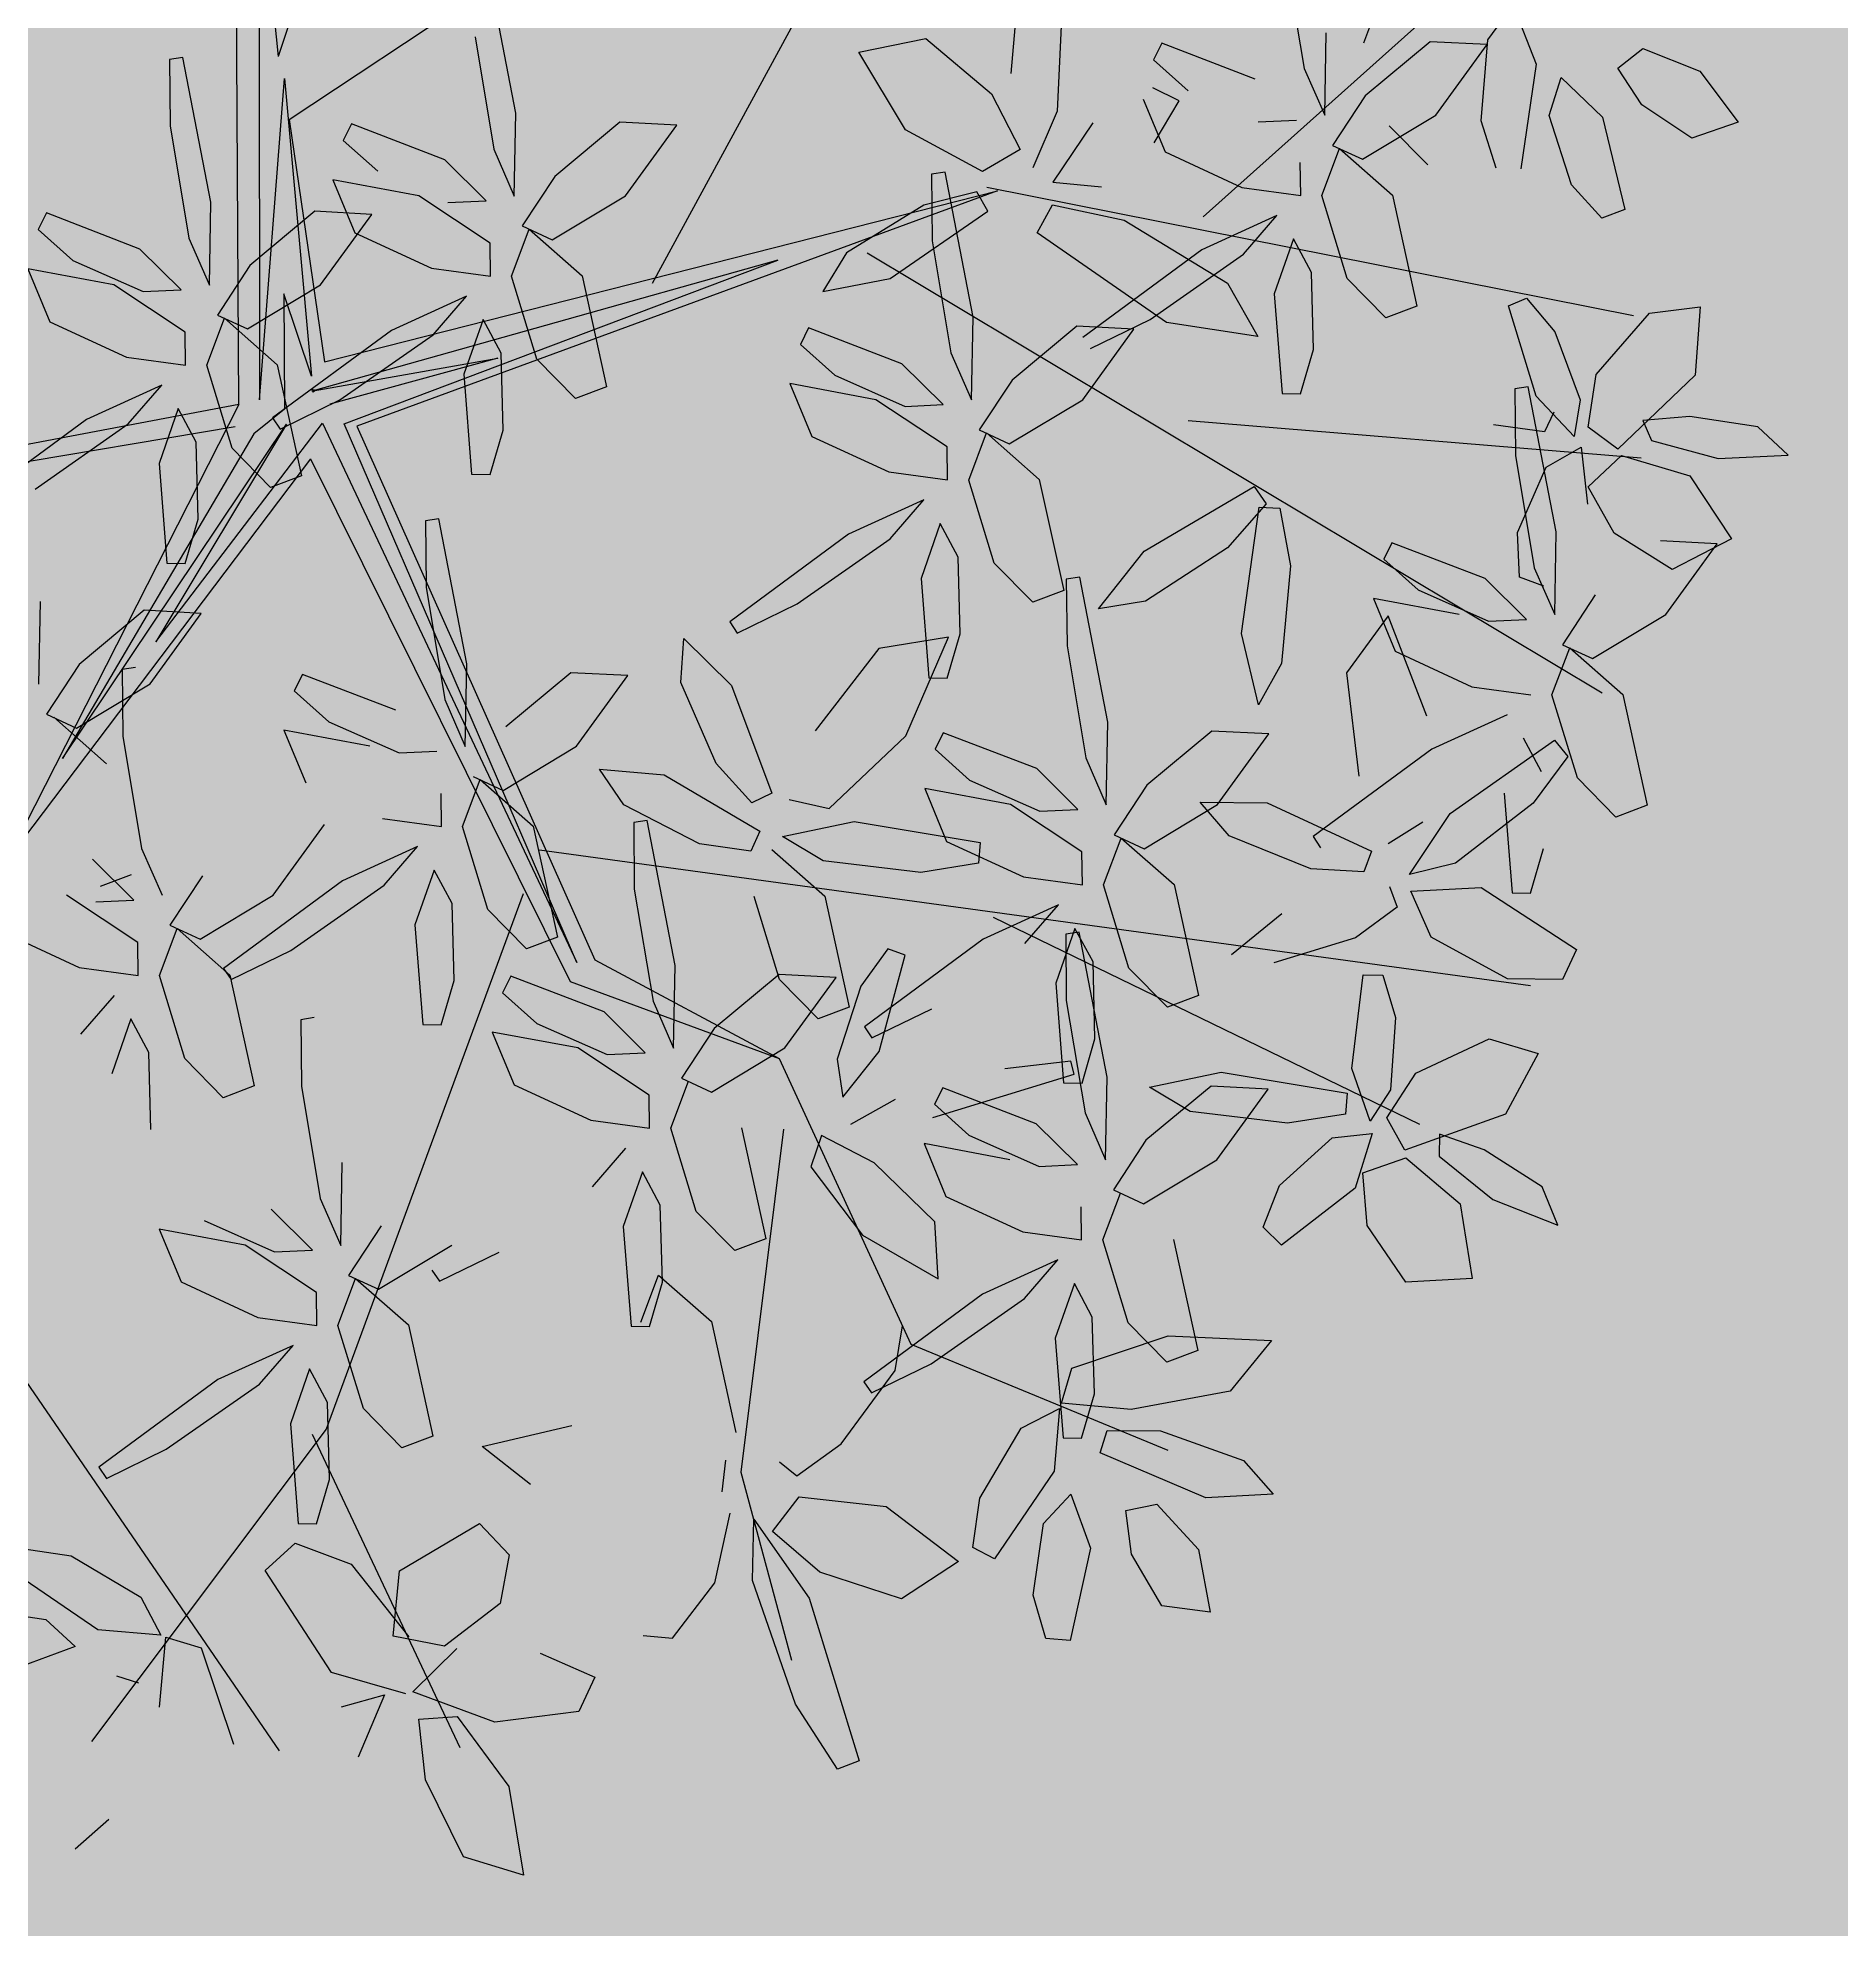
# Model space of a CAD drawing. Header units: metres. Extents: x -466 to 1322, y -1072 to 50.
# Drawn here: x 51.877 to 52.904, y -174.05 to -172.973 of the extents above; entities that cross this region are included whole.
import ezdxf

# ---------------------------------------------------------------- set-up
doc = ezdxf.new("R2010")
doc.units = ezdxf.units.M
doc.layers.add('-Arbol', color=64, linetype='Continuous', lineweight=9)
doc.layers.add('Hatch Exterior', color=7, linetype='Continuous', lineweight=0, true_color=0xa99b89)
doc.styles.get("Standard").update_dxf_attribs({"font": 'arial.ttf'})

# ---------------------------------------------------------------- blocks, each defined once
blk = doc.blocks.new('Planta(planta)002')
at = {"color": 62}
for p, q in [((0.1782, 0.8387), (0.1608, 0.8226)), ((0.1774, 0.7988), (0.1782, 0.8387)), ((0.1608, 0.8226), (0.1525, 0.7843)), ((-0.0641, 0.8036), (-0.0517, 0.7893)), ((0.1647, 0.7615), (0.1774, 0.7988)), ((0.1862, 0.7821), (0.2237, 0.8033)), ((0.2237, 0.8033), (0.2388, 0.7685)), ((-0.0517, 0.7893), (-0.0651, 0.7609)), ((0.0126, 0.7311), (0.0271, 0.7943)), ((0.0271, 0.7943), (0.0459, 0.7928)), ((0.0459, 0.7928), (0.0563, 0.7632)), ((0.0903, 0.7942), (0.1292, 0.7888)), ((0.0921, 0.7652), (0.0903, 0.7942)), ((0.1292, 0.7888), (0.1682, 0.742)), ((0.1525, 0.7843), (0.153, 0.7573)), ((0.1722, 0.7439), (0.1862, 0.7821)), ((0.125, 0.7326), (0.0921, 0.7652)), ((0.2388, 0.7685), (0.216, 0.7367)), ((0.0058, 0.7586), (-0.0205, 0.7568)), ((0.0093, 0.7487), (0.0058, 0.7586)), ((0.0563, 0.7632), (0.0491, 0.7141)), ((0.153, 0.7573), (0.1647, 0.7615)), ((-0.0747, 0.7516), (-0.0427, 0.7422)), ((-0.0425, 0.7248), (0.0093, 0.7487)), ((0.1888, 0.7239), (0.1722, 0.7439)), ((-0.0209, 0.6998), (-0.0807, 0.7413)), ((-0.0427, 0.7422), (0.0047, 0.7125)), ((0.1682, 0.742), (0.1546, 0.726)), ((0.216, 0.7367), (0.1888, 0.7239)), ((0.3663, 0.7168), (0.3784, 0.7393)), ((0.3784, 0.7393), (0.3936, 0.704)), ((0.0285, 0.6942), (0.0126, 0.7311)), ((0.0991, 0.7107), (0.1388, 0.7224)), ((0.1546, 0.726), (0.125, 0.7326)), ((0.1388, 0.7224), (0.1595, 0.7177)), ((0.1658, 0.7212), (0.1984, 0.7228)), ((0.1984, 0.7228), (0.2435, 0.6947)), ((0.4228, 0.7102), (0.454, 0.7288)), ((0.454, 0.7288), (0.4603, 0.7017)), ((0.0047, 0.7125), (0.0198, 0.69)), ((0.0491, 0.7141), (0.0285, 0.6942)), ((0.1595, 0.7177), (0.1351, 0.6974)), ((0.176, 0.7006), (0.1658, 0.7212)), ((0.3667, 0.6665), (0.3663, 0.7168)), ((-0.085, 0.7108), (-0.0518, 0.6773)), ((0.0789, 0.6957), (0.0991, 0.7107)), ((0.1492, 0.6998), (0.1607, 0.703)), ((0.1607, 0.703), (0.177, 0.6738)), ((0.212, 0.6818), (0.176, 0.7006)), ((0.2965, 0.7081), (0.3318, 0.696)), ((0.3143, 0.6519), (0.2965, 0.7081)), ((0.3936, 0.704), (0.3904, 0.6385)), ((0.4067, 0.679), (0.4228, 0.7102)), ((0.4603, 0.7017), (0.4385, 0.6752)), ((0.0198, 0.69), (-0.0209, 0.6998)), ((0.0302, 0.6818), (0.0398, 0.6899)), ((0.0398, 0.6899), (0.0644, 0.6736)), ((0.0826, 0.6851), (0.0789, 0.6957)), ((0.1351, 0.6974), (0.0826, 0.6851)), ((0.1628, 0.6283), (0.1492, 0.6998)), ((0.2435, 0.6947), (0.2375, 0.6813)), ((0.3318, 0.696), (0.3611, 0.6466)), ((0.0074, 0.6725), (-0.0111, 0.6868)), ((0.2375, 0.6813), (0.212, 0.6818)), ((0.4162, 0.6637), (0.4067, 0.679)), ((-0.0518, 0.6773), (0.0185, 0.631)), ((0.0644, 0.6736), (0.0939, 0.6349)), ((0.177, 0.6738), (0.19, 0.6194)), ((0.2618, 0.6357), (0.3164, 0.6706)), ((0.3164, 0.6706), (0.3288, 0.6563)), ((0.4385, 0.6752), (0.4162, 0.6637)), ((0.0094, 0.5998), (0.0148, 0.6651)), ((0.0148, 0.6651), (0.0274, 0.6652)), ((0.0274, 0.6652), (0.0362, 0.6362)), ((0.3772, 0.6378), (0.3667, 0.6665)), ((0.4433, 0.6522), (0.4969, 0.6595)), ((0.4969, 0.6595), (0.5006, 0.646)), ((0.1626, 0.6567), (0.1722, 0.6256)), ((0.2105, 0.6431), (0.1626, 0.6567)), ((0.3288, 0.6563), (0.3154, 0.6279)), ((0.4184, 0.6309), (0.4433, 0.6522)), ((-0.0758, 0.6166), (-0.0228, 0.6435)), ((0.0185, 0.631), (0.0231, 0.6372)), ((0.0362, 0.6362), (0.0347, 0.5859)), ((0.3904, 0.6385), (0.3772, 0.6378)), ((0.5006, 0.646), (0.4799, 0.6307)), ((0.0978, 0.6106), (0.0658, 0.6294)), ((0.185, 0.5928), (0.1628, 0.6283)), ((0.1722, 0.6256), (0.214, 0.6014)), ((0.19, 0.6194), (0.185, 0.5928)), ((0.0224, 0.5638), (0.0094, 0.5998)), ((0.0715, 0.566), (0.1262, 0.6009)), ((0.1262, 0.6009), (0.1385, 0.5867)), ((-0.0277, 0.587), (-0.018, 0.5559)), ((0.0202, 0.5735), (-0.0277, 0.587)), ((0.0347, 0.5859), (0.0224, 0.5638)), ((0.1385, 0.5867), (0.1252, 0.5583)), ((0.2325, 0.5836), (0.1879, 0.5681)), ((0.2114, 0.5634), (0.2325, 0.5836)), ((-0.0413, 0.5757), (-0.0762, 0.5526)), ((-0.068, 0.58), (-0.0413, 0.5757)), ((0.0583, 0.5429), (0.0202, 0.5735)), ((0.0571, 0.5285), (0.0715, 0.566)), ((0.1879, 0.5681), (0.1158, 0.5245)), ((0.155, 0.5312), (0.2114, 0.5634)), ((-0.018, 0.5559), (0.0238, 0.5318)), ((0.1252, 0.5583), (0.0857, 0.5283)), ((0.1698, 0.5541), (0.129, 0.5379)), ((0.1961, 0.5559), (0.1698, 0.5541)), ((0.1929, 0.5499), (0.1865, 0.5456)), ((0.1996, 0.546), (0.1961, 0.5559)), ((0.0568, 0.5241), (0.0583, 0.5429)), ((0.1477, 0.5222), (0.1996, 0.546)), ((0.1865, 0.5456), (0.2037, 0.5117)), ((0.2269, 0.5393), (0.226, 0.4822)), ((0.0238, 0.5318), (0.0568, 0.5241)), ((0.0857, 0.5283), (0.0571, 0.5285)), ((0.129, 0.5379), (0.1146, 0.5216)), ((0.1195, 0.5178), (0.155, 0.5312)), ((0.1146, 0.5216), (0.1477, 0.5222)), ((0.1158, 0.5245), (0.1195, 0.5178)), ((0.0422, 0.514), (-0.0023, 0.4985)), ((0.0211, 0.4937), (0.0422, 0.514)), ((0.0722, 0.5102), (0.061, 0.4627)), ((0.0899, 0.517), (0.0722, 0.5102)), ((0.0971, 0.4838), (0.0899, 0.517)), ((0.1052, 0.5082), (0.1384, 0.4746)), ((0.1326, 0.4978), (0.1052, 0.5082)), ((-0.0023, 0.4985), (-0.0744, 0.4549)), ((0.0504, 0.4998), (0.0366, 0.4696)), ((0.0588, 0.4797), (0.0504, 0.4998)), ((-0.0352, 0.4616), (0.0211, 0.4937)), ((0.056, 0.436), (0.0588, 0.4797)), ((0.0933, 0.4357), (0.0971, 0.4838)), ((0.1384, 0.4746), (0.2088, 0.4283)), ((0.226, 0.4822), (0.2365, 0.4811)), ((0.0366, 0.4696), (0.0358, 0.4125)), ((-0.0707, 0.4481), (-0.0352, 0.4616)), ((0.061, 0.4627), (0.0694, 0.4136)), ((0.0873, 0.4539), (0.0987, 0.4571)), ((0.1009, 0.3824), (0.0873, 0.4539)), ((0.0987, 0.4571), (0.1151, 0.428)), ((0.2133, 0.4345), (0.1859, 0.4608)), ((-0.0641, 0.449), (-0.0517, 0.4347)), ((-0.0517, 0.4347), (-0.0651, 0.4063)), ((0.0463, 0.4114), (0.056, 0.436)), ((0.0694, 0.4136), (0.0933, 0.4357)), ((0.2192, 0.4411), (0.1624, 0.4359)), ((0.1624, 0.4359), (0.1624, 0.4254)), ((0.2088, 0.4283), (0.2133, 0.4345)), ((0.1151, 0.428), (0.128, 0.3735)), ((0.1624, 0.4254), (0.1878, 0.4183)), ((0.0358, 0.4125), (0.0463, 0.4114)), ((0.1466, 0.3813), (0.2013, 0.4162)), ((0.1878, 0.4183), (0.2316, 0.4201)), ((0.2013, 0.4162), (0.2137, 0.4019)), ((-0.0205, 0.4021), (-0.0612, 0.3859)), ((0.0058, 0.4039), (-0.0205, 0.4021)), ((0.0093, 0.394), (0.0058, 0.4039)), ((0.1879, 0.4034), (0.1976, 0.3723)), ((0.2358, 0.3898), (0.1879, 0.4034)), ((0.2137, 0.4019), (0.2003, 0.3735)), ((-0.0425, 0.3702), (0.0093, 0.394)), ((-0.0164, 0.3965), (0.0034, 0.3615)), ((0.0448, 0.393), (-0.0164, 0.3965)), ((0.0988, 0.3663), (0.0448, 0.393)), ((0.123, 0.3469), (0.1009, 0.3824)), ((0.1322, 0.3438), (0.1466, 0.3813)), ((-0.0757, 0.3696), (-0.0425, 0.3702)), ((0.128, 0.3735), (0.123, 0.3469)), ((0.2003, 0.3735), (0.1608, 0.3436)), ((0.0034, 0.3615), (0.0601, 0.3436)), ((0.1019, 0.3432), (0.0988, 0.3663)), ((0.0523, 0.2898), (0.102, 0.3326)), ((0.1111, 0.3239), (0.097, 0.297)), ((0.102, 0.3326), (0.1111, 0.3239)), ((0.1134, 0.2714), (0.1247, 0.3338)), ((0.1247, 0.3338), (0.1372, 0.3328)), ((0.1372, 0.3328), (0.1434, 0.304)), ((-0.1536, 0.3176), (-0.1544, 0.2606)), ((-0.0518, 0.3226), (0.0185, 0.2763)), ((0.2133, 0.3148), (0.1412, 0.2712)), ((-0.1292, 0.3107), (-0.1209, 0.2616)), ((0.1434, 0.304), (0.1373, 0.2557)), ((0.1804, 0.2779), (0.2367, 0.3101)), ((0.097, 0.297), (0.0607, 0.2622)), ((-0.144, 0.2595), (-0.1343, 0.284)), ((-0.1209, 0.2616), (-0.0969, 0.2837)), ((0.0185, 0.2763), (0.0231, 0.2825)), ((0.0365, 0.2551), (0.0523, 0.2898)), ((0.1231, 0.2356), (0.1134, 0.2714)), ((0.1412, 0.2712), (0.1449, 0.2645)), ((0.1449, 0.2645), (0.1804, 0.2779)), ((-0.1544, 0.2606), (-0.144, 0.2595)), ((0.0607, 0.2622), (0.0365, 0.2551)), ((0.1373, 0.2557), (0.1231, 0.2356)), ((0.1666, 0.2114), (0.2213, 0.2463)), ((0.2213, 0.2463), (0.2337, 0.232)), ((0.0674, 0.2324), (0.0771, 0.2013)), ((0.1154, 0.2188), (0.0674, 0.2324)), ((0.2337, 0.232), (0.2203, 0.2036)), ((0.1534, 0.1883), (0.1154, 0.2188)), ((0.1522, 0.1739), (0.1666, 0.2114)), ((0.0771, 0.2013), (0.1189, 0.1771)), ((0.2203, 0.2036), (0.1808, 0.1737)), ((0.1519, 0.1694), (0.1534, 0.1883)), ((0.2241, 0.1832), (0.2097, 0.167)), ((0.1808, 0.1737), (0.1522, 0.1739)), ((-0.1377, 0.1291), (-0.0831, 0.164)), ((-0.0831, 0.164), (-0.0707, 0.1497)), ((0.185, 0.1623), (0.1673, 0.1556)), ((0.1923, 0.1292), (0.185, 0.1623)), ((0.1374, 0.1593), (0.0928, 0.1438)), ((0.1163, 0.1391), (0.1374, 0.1593)), ((0.2004, 0.1535), (0.2335, 0.12)), ((0.2277, 0.1432), (0.2004, 0.1535)), ((-0.0707, 0.1497), (-0.0841, 0.1213)), ((0.0928, 0.1438), (0.0207, 0.1002)), ((0.1539, 0.1251), (0.1455, 0.1451)), ((-0.151, 0.1059), (-0.189, 0.1365)), ((0.0599, 0.1069), (0.1163, 0.1391)), ((-0.1522, 0.0915), (-0.1377, 0.1291)), ((-0.0841, 0.1213), (-0.1236, 0.0913)), ((-0.0132, 0.119), (-0.0395, 0.1172)), ((-0.0097, 0.109), (-0.0132, 0.119)), ((-0.0395, 0.1172), (-0.0802, 0.1009)), ((-0.0616, 0.0852), (-0.0097, 0.109)), ((-0.1525, 0.0871), (-0.151, 0.1059)), ((-0.0802, 0.1009), (-0.0947, 0.0847)), ((0.0207, 0.1002), (0.0244, 0.0935)), ((0.0244, 0.0935), (0.0599, 0.1069)), ((-0.1855, 0.0948), (-0.1525, 0.0871)), ((-0.1236, 0.0913), (-0.1522, 0.0915)), ((-0.167, 0.077), (-0.2116, 0.0615)), ((-0.1881, 0.0568), (-0.167, 0.077)), ((-0.1194, 0.08), (-0.137, 0.0733)), ((-0.1121, 0.0469), (-0.1194, 0.08)), ((-0.0947, 0.0847), (-0.0616, 0.0852)), ((-0.137, 0.0733), (-0.1483, 0.0258)), ((-0.104, 0.0712), (-0.0708, 0.0377)), ((-0.0767, 0.0609), (-0.104, 0.0712)), ((-0.1589, 0.0628), (-0.1726, 0.0327)), ((-0.1504, 0.0428), (-0.1589, 0.0628)), ((-0.0234, 0.0238), (-0.0767, 0.0609)), ((-0.1159, -0.0012), (-0.1121, 0.0469)), ((-0.1726, 0.0327), (-0.1735, -0.0244)), ((-0.0708, 0.0377), (-0.0005, -0.0087)), ((-0.1483, 0.0258), (-0.1399, -0.0233)), ((0.004, -0.0024), (-0.0234, 0.0238)), ((-0.0299, -0.0166), (0.0247, 0.0183)), ((0.0247, 0.0183), (0.0371, 0.004)), ((-0.1291, 0.0044), (-0.1195, -0.0267)), ((-0.0812, -0.0092), (-0.1291, 0.0044)), ((0.0371, 0.004), (0.0237, -0.0243)), ((-0.163, -0.0255), (-0.1533, -0.001)), ((-0.1399, -0.0233), (-0.1159, -0.0012)), ((-0.0432, -0.0397), (-0.0812, -0.0092)), ((-0.0005, -0.0087), (0.004, -0.0024)), ((-0.0444, -0.0541), (-0.0299, -0.0166)), ((-0.1735, -0.0244), (-0.163, -0.0255)), ((-0.1195, -0.0267), (-0.0777, -0.0509)), ((0.0237, -0.0243), (-0.0158, -0.0543)), ((0.0683, -0.0285), (0.0276, -0.0447)), ((0.0946, -0.0267), (0.0683, -0.0285)), ((0.0981, -0.0366), (0.0946, -0.0267)), ((-0.0447, -0.0585), (-0.0432, -0.0397)), ((0.0462, -0.0604), (0.0981, -0.0366)), ((-0.0777, -0.0509), (-0.0447, -0.0585)), ((0.0276, -0.0447), (0.0131, -0.061)), ((-0.0158, -0.0543), (-0.0444, -0.0541)), ((0.0131, -0.061), (0.0462, -0.0604)), ((-0.0592, -0.0687), (-0.1038, -0.0842)), ((-0.0803, -0.0889), (-0.0592, -0.0687)), ((-0.0292, -0.0724), (-0.0405, -0.1199)), ((-0.0116, -0.0656), (-0.0292, -0.0724)), ((-0.0043, -0.0988), (-0.0116, -0.0656)), ((0.0038, -0.0744), (0.037, -0.108)), ((0.0311, -0.0848), (0.0038, -0.0744)), ((-0.1038, -0.0842), (-0.1759, -0.1277)), ((-0.0511, -0.0828), (-0.0648, -0.113)), ((-0.0426, -0.1029), (-0.0511, -0.0828)), ((0.0844, -0.1218), (0.0311, -0.0848)), ((-0.1367, -0.1211), (-0.0803, -0.0889)), ((-0.0455, -0.1467), (-0.0426, -0.1029)), ((-0.0081, -0.1469), (-0.0043, -0.0988)), ((-0.0648, -0.113), (-0.0657, -0.1701)), ((-0.1759, -0.1277), (-0.1722, -0.1345)), ((-0.1722, -0.1345), (-0.1367, -0.1211)), ((-0.0405, -0.1199), (-0.0321, -0.169)), ((-0.0552, -0.1712), (-0.0455, -0.1467)), ((-0.0321, -0.169), (-0.0081, -0.1469)), ((-0.0657, -0.1701), (-0.0552, -0.1712))]:
    blk.add_line(p, q, dxfattribs=at)
at = {"color": 60}
for p, q in [((-0.2793, 0.8101), (-0.2887, 0.7883)), ((-0.2639, 0.7733), (-0.2793, 0.8101)), ((-0.1187, 0.7687), (-0.0641, 0.8036)), ((-0.2887, 0.7883), (-0.2807, 0.7499)), ((-0.249, 0.7616), (-0.2234, 0.7963)), ((-0.2234, 0.7963), (-0.1954, 0.7706)), ((-0.2179, 0.7897), (-0.2083, 0.7586)), ((-0.17, 0.7761), (-0.2179, 0.7897)), ((-0.1319, 0.7455), (-0.17, 0.7761)), ((-0.2603, 0.734), (-0.2639, 0.7733)), ((-0.1954, 0.7706), (-0.2034, 0.7323)), ((-0.1332, 0.7312), (-0.1187, 0.7687)), ((-0.2463, 0.721), (-0.249, 0.7616)), ((-0.0651, 0.7609), (-0.1045, 0.7309)), ((-0.3415, 0.7337), (-0.3038, 0.7445)), ((-0.3038, 0.7445), (-0.2491, 0.7177)), ((-0.2807, 0.7499), (-0.2693, 0.7254)), ((-0.1334, 0.7267), (-0.1319, 0.7455)), ((-0.0807, 0.7413), (-0.0747, 0.7516)), ((-0.3281, 0.7079), (-0.3415, 0.7337)), ((-0.2693, 0.7254), (-0.2603, 0.734)), ((-0.1665, 0.7344), (-0.1334, 0.7267)), ((-0.0612, 0.7405), (-0.0757, 0.7243)), ((-0.2034, 0.7323), (-0.223, 0.7094)), ((-0.1045, 0.7309), (-0.1332, 0.7312)), ((-0.4676, 0.6872), (-0.4478, 0.7177)), ((-0.4478, 0.7177), (-0.4302, 0.696)), ((-0.2491, 0.7177), (-0.255, 0.6975)), ((-0.223, 0.7094), (-0.2463, 0.721)), ((-0.2428, 0.6977), (-0.2137, 0.7124)), ((-0.148, 0.7166), (-0.1926, 0.7011)), ((-0.1691, 0.6964), (-0.148, 0.7166)), ((-0.0931, 0.6865), (-0.1004, 0.7196)), ((-0.2847, 0.6915), (-0.3281, 0.7079)), ((-0.1926, 0.7011), (-0.2647, 0.6575)), ((-0.1611, 0.7051), (-0.1611, 0.6904)), ((-0.1399, 0.7024), (-0.1536, 0.6723)), ((-0.1314, 0.6824), (-0.1399, 0.7024)), ((-0.4302, 0.696), (-0.4382, 0.6627)), ((-0.255, 0.6975), (-0.2847, 0.6915)), ((-0.268, 0.6878), (-0.2472, 0.6919)), ((-0.2472, 0.6919), (-0.2613, 0.6635)), ((-0.2252, 0.683), (-0.2428, 0.6977)), ((-0.2255, 0.6642), (-0.1691, 0.6964)), ((-0.1611, 0.6904), (-0.1846, 0.6805)), ((-0.4684, 0.6521), (-0.4676, 0.6872)), ((-0.2995, 0.6609), (-0.268, 0.6878)), ((-0.1846, 0.6805), (-0.2252, 0.683)), ((-0.1343, 0.6386), (-0.1314, 0.6824)), ((-0.0969, 0.6384), (-0.0931, 0.6865)), ((-0.4237, 0.6441), (-0.3788, 0.6742)), ((-0.3788, 0.6742), (-0.3696, 0.6636)), ((-0.2563, 0.6761), (-0.2438, 0.6751)), ((-0.2438, 0.6751), (-0.2376, 0.6463)), ((-0.1536, 0.6723), (-0.1544, 0.6152)), ((-0.0683, 0.6681), (-0.1145, 0.6277)), ((-0.4382, 0.6627), (-0.4531, 0.6426)), ((-0.3696, 0.6636), (-0.3814, 0.6408)), ((-0.3119, 0.639), (-0.2995, 0.6609)), ((-0.2613, 0.6635), (-0.3043, 0.6309)), ((-0.2647, 0.6575), (-0.261, 0.6508)), ((-0.261, 0.6508), (-0.2255, 0.6642)), ((-0.1292, 0.6654), (-0.1209, 0.6163)), ((-0.4531, 0.6426), (-0.4684, 0.6521)), ((-0.4369, 0.6141), (-0.4237, 0.6441)), ((-0.3814, 0.6408), (-0.4141, 0.6153)), ((-0.3043, 0.6309), (-0.3119, 0.639)), ((-0.144, 0.6141), (-0.1343, 0.6386)), ((-0.1209, 0.6163), (-0.0969, 0.6384)), ((-0.1145, 0.6277), (-0.0758, 0.6166)), ((-0.4141, 0.6153), (-0.4369, 0.6141)), ((-0.1544, 0.6152), (-0.144, 0.6141)), ((-0.439, 0.5981), (-0.38, 0.6106)), ((-0.466, 0.5742), (-0.439, 0.5981)), ((-0.3755, 0.5973), (-0.3979, 0.5798)), ((-0.3407, 0.547), (-0.286, 0.5819)), ((-0.286, 0.5819), (-0.2737, 0.5677)), ((-0.4425, 0.5674), (-0.466, 0.5742)), ((-0.3979, 0.5798), (-0.4425, 0.5674)), ((-0.1221, 0.5655), (-0.068, 0.58)), ((-0.4399, 0.568), (-0.4302, 0.5369)), ((-0.392, 0.5545), (-0.4399, 0.568)), ((-0.2737, 0.5677), (-0.287, 0.5393)), ((-0.1508, 0.5484), (-0.1221, 0.5655)), ((-0.3539, 0.5239), (-0.392, 0.5545)), ((-0.3637, 0.5599), (-0.377, 0.5315)), ((-0.0762, 0.5526), (-0.1473, 0.5371)), ((-0.3551, 0.5095), (-0.3407, 0.547)), ((-0.287, 0.5393), (-0.3265, 0.5093)), ((-0.1573, 0.5304), (-0.1505, 0.5402)), ((-0.1473, 0.5371), (-0.1508, 0.5484)), ((-0.1505, 0.5402), (-0.1193, 0.5283)), ((-0.4302, 0.5369), (-0.3884, 0.5128)), ((-0.2424, 0.5351), (-0.2832, 0.5189)), ((-0.2161, 0.5369), (-0.2424, 0.5351)), ((-0.2126, 0.527), (-0.2161, 0.5369)), ((-0.101, 0.4843), (-0.1573, 0.5304)), ((-0.1193, 0.5283), (-0.0745, 0.4948)), ((-0.3554, 0.5051), (-0.3539, 0.5239)), ((-0.2832, 0.5189), (-0.2976, 0.5026)), ((-0.2645, 0.5032), (-0.2126, 0.527)), ((-0.3884, 0.5128), (-0.3554, 0.5051)), ((-0.3265, 0.5093), (-0.3551, 0.5095)), ((-0.4165, 0.5016), (-0.4452, 0.5018)), ((-0.3223, 0.498), (-0.34, 0.4912)), ((-0.315, 0.4649), (-0.3223, 0.498)), ((-0.2976, 0.5026), (-0.2645, 0.5032)), ((-0.2609, 0.476), (-0.2384, 0.5028)), ((-0.2384, 0.5028), (-0.2279, 0.4512)), ((-0.37, 0.495), (-0.4145, 0.4795)), ((-0.3911, 0.4747), (-0.37, 0.495)), ((-0.3069, 0.4892), (-0.2738, 0.4556)), ((-0.2796, 0.4788), (-0.3069, 0.4892)), ((-0.0745, 0.4948), (-0.0612, 0.4712)), ((-0.4474, 0.4426), (-0.3911, 0.4747)), ((-0.3534, 0.4607), (-0.3618, 0.4808)), ((-0.2263, 0.4418), (-0.2796, 0.4788)), ((-0.2744, 0.4083), (-0.2609, 0.476)), ((-0.0612, 0.4712), (-0.101, 0.4843)), ((-0.3189, 0.4167), (-0.315, 0.4649)), ((-0.2738, 0.4556), (-0.2034, 0.4093)), ((-0.0744, 0.4549), (-0.0707, 0.4481)), ((-0.3756, 0.4506), (-0.3764, 0.3935)), ((-0.2279, 0.4512), (-0.2503, 0.3642)), ((-0.1187, 0.414), (-0.0641, 0.449)), ((-0.1989, 0.4155), (-0.2263, 0.4418)), ((-0.2179, 0.435), (-0.2083, 0.4039)), ((-0.17, 0.4215), (-0.2179, 0.435)), ((-0.1319, 0.3909), (-0.17, 0.4215)), ((-0.3659, 0.3924), (-0.3562, 0.417)), ((-0.349, 0.4143), (-0.3509, 0.3976)), ((-0.3217, 0.409), (-0.349, 0.4143)), ((-0.3428, 0.3946), (-0.3189, 0.4167)), ((-0.1332, 0.3765), (-0.1187, 0.414)), ((-0.2683, 0.3669), (-0.2744, 0.4083)), ((-0.2083, 0.4039), (-0.1665, 0.3798)), ((-0.0651, 0.4063), (-0.1045, 0.3763)), ((-0.3764, 0.3935), (-0.3659, 0.3924)), ((-0.2807, 0.3626), (-0.2877, 0.3896)), ((-0.1334, 0.3721), (-0.1319, 0.3909)), ((-0.1665, 0.3798), (-0.1334, 0.3721)), ((-0.0612, 0.3859), (-0.0757, 0.3696)), ((-0.3202, 0.3724), (-0.2807, 0.3626)), ((-0.2503, 0.3642), (-0.2683, 0.3669)), ((-0.1045, 0.3763), (-0.1332, 0.3765)), ((-0.148, 0.362), (-0.1926, 0.3465)), ((-0.1691, 0.3417), (-0.148, 0.362)), ((-0.118, 0.3583), (-0.1292, 0.3107)), ((-0.1004, 0.365), (-0.118, 0.3583)), ((-0.0931, 0.3319), (-0.1004, 0.365)), ((-0.085, 0.3562), (-0.0518, 0.3226)), ((-0.0576, 0.3459), (-0.085, 0.3562)), ((-0.3906, 0.3284), (-0.3194, 0.351)), ((-0.3194, 0.351), (-0.2843, 0.3491)), ((-0.1926, 0.3465), (-0.2647, 0.3029)), ((-0.1399, 0.3478), (-0.1536, 0.3176)), ((-0.1314, 0.3277), (-0.1399, 0.3478)), ((-0.0044, 0.3088), (-0.0576, 0.3459)), ((-0.3158, 0.3123), (-0.2917, 0.3387)), ((-0.2917, 0.3387), (-0.2724, 0.3229)), ((-0.2255, 0.3096), (-0.1691, 0.3417)), ((-0.2522, 0.3335), (-0.2604, 0.3239)), ((-0.2604, 0.3239), (-0.2429, 0.298)), ((-0.1969, 0.2946), (-0.2522, 0.3335)), ((-0.1343, 0.284), (-0.1314, 0.3277)), ((-0.0969, 0.2837), (-0.0931, 0.3319)), ((-0.3305, 0.3189), (-0.4241, 0.2932)), ((-0.2724, 0.3229), (-0.2795, 0.2734)), ((-0.3324, 0.2663), (-0.3158, 0.3123)), ((-0.2647, 0.3029), (-0.261, 0.2961)), ((-0.261, 0.2961), (-0.2255, 0.3096)), ((0.0231, 0.2825), (-0.0044, 0.3088)), ((-0.2429, 0.298), (-0.202, 0.266)), ((-0.1767, 0.261), (-0.1969, 0.2946)), ((-0.2795, 0.2734), (-0.312, 0.2331)), ((-0.312, 0.2331), (-0.3324, 0.2663)), ((-0.202, 0.266), (-0.1767, 0.261)), ((-0.2369, 0.1501), (-0.2273, 0.1189)), ((-0.189, 0.1365), (-0.2369, 0.1501)), ((-0.2273, 0.1189), (-0.1855, 0.0948)), ((-0.2116, 0.0615), (-0.2837, 0.0179)), ((-0.2445, 0.0246), (-0.1881, 0.0568))]:
    blk.add_line(p, q, dxfattribs=at)
at = {"color": 44}
for p, q in [((0.1781, 0.2194), (0.0553, 0.7767)), ((-0.2062, 0.2771), (-0.1155, 0.7575)), ((0.1247, 0.4756), (0.1514, 0.7447)), ((-0.1796, 0.482), (-0.2489, 0.7319)), ((-0.265, 0.3283), (-0.3237, 0.6998)), ((0.3696, 0.5158), (0.3756, 0.6742)), ((-0.2917, 0.45), (-0.5212, 0.5717)), ((0.2426, 0.3888), (0.3696, 0.5158)), ((0.2795, 0.4052), (0.4717, 0.45)), ((0.2261, 0.2707), (0.2426, 0.3888)), ((0.2426, 0.2618), (0.2426, 0.3888)), ((0.5357, 0.213), (0.6745, 0.3539)), ((-0.265, 0.3347), (-0.0127, 0.0381)), ((-0.0408, 0.008), (-0.265, 0.3347)), ((-0.0127, 0.0381), (0.2261, 0.2707)), ((0.231, 0.2617), (-0.0114, 0.0308)), ((-0.0076, 0.0192), (0.231, 0.2617)), ((0.0139, 0.0198), (0.2426, 0.2618)), ((-0.1475, 0.1682), (-0.7187, 0.2514)), ((0.4984, -0.0432), (0.7119, 0.2578)), ((-0.1847, 0.2308), (-0.0231, 0.0078)), ((-0.0114, 0.0308), (-0.1847, 0.2308)), ((0.2048, 0.2194), (0.5304, 0.2194)), ((0.5304, 0.2194), (0.7439, 0.1554)), ((-0.1635, -0.0586), (-0.4731, 0.1682)), ((-0.077, 0.1001), (-0.0192, 0.0192)), ((-0.0231, 0.0078), (-0.077, 0.1001)), ((0.1424, -0.027), (-0.0076, 0.0192)), ((0.0139, 0.0198), (0.2849, -0.0624)), ((-0.1847, -0.0692), (-0.0306, 0.0039)), ((-0.1635, -0.0586), (-0.0408, 0.008)), ((-0.0306, 0.0039), (-0.0692, -0.027)), ((0.2233, -0.0539), (0, 0)), ((0, 0), (0.1424, -0.027)), ((-0.0692, -0.027), (-0.0076, -0.0039)), ((-0.0076, -0.0039), (0.0116, -0.0155)), ((-0.3001, -0.1271), (-0.0076, -0.0192)), ((-0.0076, -0.0192), (-0.1847, -0.0692)), ((0.0116, -0.0155), (0.2233, -0.0539)), ((-0.0011, -0.0294), (-0.3118, -0.1458)), ((-0.0011, -0.0294), (0.2795, -0.0624)), ((-0.0011, -0.0294), (0.13, -0.2482)), ((0.0116, -0.027), (0.1348, -0.2425)), ((-0.7667, -0.0945), (-0.1951, -0.0769)), ((-0.3237, -0.1393), (-0.1951, -0.0769))]:
    blk.add_line(p, q, dxfattribs=at)
at = {"color": 64}
for p, q in [((0.3506, 0.6067), (0.3143, 0.6519)), ((0.3611, 0.6466), (0.3715, 0.608)), ((0.2486, 0.6126), (0.2105, 0.6431)), ((0.3154, 0.6279), (0.2759, 0.598)), ((0.3863, 0.6256), (0.36, 0.6238)), ((0.3898, 0.6157), (0.3863, 0.6256)), ((0.4394, 0.6221), (0.4184, 0.6309)), ((0.4799, 0.6307), (0.4394, 0.6221)), ((0.36, 0.6238), (0.3193, 0.6075)), ((0.3379, 0.5918), (0.3898, 0.6157)), ((0.3747, 0.6079), (0.4094, 0.6175)), ((0.4094, 0.6175), (0.468, 0.6029)), ((0.247, 0.5937), (0.2486, 0.6126)), ((0.3193, 0.6075), (0.3048, 0.5913)), ((0.3715, 0.608), (0.3506, 0.6067)), ((0.3928, 0.5914), (0.3747, 0.6079)), ((0.214, 0.6014), (0.247, 0.5937)), ((0.2759, 0.598), (0.2473, 0.5982)), ((0.468, 0.6029), (0.4662, 0.589)), ((0.2801, 0.5866), (0.2625, 0.5799)), ((0.2874, 0.5535), (0.2801, 0.5866)), ((0.3048, 0.5913), (0.3379, 0.5918)), ((0.4384, 0.5831), (0.3928, 0.5914)), ((0.4662, 0.589), (0.4384, 0.5831)), ((0.4614, 0.5345), (0.4765, 0.5841)), ((0.4765, 0.5841), (0.5078, 0.5609)), ((0.2955, 0.5778), (0.3287, 0.5443)), ((0.3228, 0.5675), (0.2955, 0.5778)), ((0.2406, 0.5695), (0.2269, 0.5393)), ((0.2491, 0.5494), (0.2406, 0.5695)), ((0.3761, 0.5305), (0.3228, 0.5675)), ((0.5078, 0.5609), (0.5096, 0.512)), ((0.5257, 0.5114), (0.6029, 0.5702)), ((0.6029, 0.5702), (0.6117, 0.5602)), ((0.2438, 0.4828), (0.1929, 0.5499)), ((0.2836, 0.5054), (0.2874, 0.5535)), ((0.6117, 0.5602), (0.585, 0.525)), ((0.2462, 0.5056), (0.2491, 0.5494)), ((0.3287, 0.5443), (0.399, 0.498)), ((0.2513, 0.5324), (0.2596, 0.4833)), ((0.4035, 0.5042), (0.3761, 0.5305)), ((0.4733, 0.486), (0.4614, 0.5345)), ((0.3292, 0.5174), (0.2993, 0.5045)), ((0.3208, 0.4683), (0.3292, 0.5174)), ((0.585, 0.525), (0.5273, 0.4775)), ((0.3867, 0.5125), (0.3614, 0.5077)), ((0.4366, 0.4981), (0.3867, 0.5125)), ((0.4717, 0.45), (0.5624, 0.5141)), ((0.4942, 0.4661), (0.5257, 0.5114)), ((0.5096, 0.512), (0.4971, 0.4786)), ((0.2365, 0.4811), (0.2462, 0.5056)), ((0.2596, 0.4833), (0.2836, 0.5054)), ((0.2993, 0.5045), (0.2797, 0.4604)), ((0.399, 0.498), (0.4035, 0.5042)), ((0.4625, 0.4806), (0.4366, 0.4981)), ((0.4971, 0.4786), (0.4733, 0.486)), ((0.4585, 0.4686), (0.4625, 0.4806)), ((0.5273, 0.4775), (0.4942, 0.4661)), ((0.2944, 0.4272), (0.3208, 0.4683)), ((0.2416, 0.459), (0.2639, 0.4402)), ((0.2797, 0.4604), (0.2755, 0.4268)), ((0.5361, 0.4579), (0.4958, 0.4523)), ((0.574, 0.446), (0.5361, 0.4579)), ((0.4682, 0.4394), (0.486, 0.4436)), ((0.5784, 0.4298), (0.574, 0.446)), ((0.2507, 0.4306), (0.2192, 0.4411)), ((0.3968, 0.4045), (0.4514, 0.4394)), ((0.2316, 0.4201), (0.2507, 0.4306)), ((0.2755, 0.4268), (0.2944, 0.4272)), ((0.2871, 0.3824), (0.3418, 0.4173)), ((0.3418, 0.4173), (0.3541, 0.403)), ((0.6081, 0.3782), (0.6101, 0.4122)), ((0.6101, 0.4122), (0.6318, 0.4104)), ((0.6318, 0.4104), (0.6541, 0.3675)), ((0.6858, 0.3877), (0.7302, 0.4131)), ((0.7302, 0.4131), (0.7324, 0.3773)), ((0.3541, 0.403), (0.3408, 0.3746)), ((0.3823, 0.367), (0.3968, 0.4045)), ((0.2739, 0.3592), (0.2358, 0.3898)), ((0.6584, 0.3463), (0.6858, 0.3877)), ((0.7324, 0.3773), (0.6986, 0.3419)), ((0.1976, 0.3723), (0.2394, 0.3481)), ((0.3408, 0.3746), (0.3013, 0.3446)), ((0.3854, 0.3705), (0.3446, 0.3542)), ((0.411, 0.3668), (0.3823, 0.367)), ((0.4117, 0.3723), (0.3854, 0.3705)), ((0.4152, 0.3624), (0.4117, 0.3723)), ((0.2724, 0.3404), (0.2739, 0.3592)), ((0.3633, 0.3385), (0.4152, 0.3624)), ((0.2394, 0.3481), (0.2724, 0.3404)), ((0.3013, 0.3446), (0.2727, 0.3448)), ((0.3446, 0.3542), (0.3302, 0.338)), ((0.5615, 0.3422), (0.5894, 0.3469)), ((0.3302, 0.338), (0.3633, 0.3385)), ((0.2578, 0.3303), (0.2133, 0.3148)), ((0.2367, 0.3101), (0.2578, 0.3303)), ((0.2878, 0.3266), (0.2766, 0.2791)), ((0.3055, 0.3333), (0.2878, 0.3266)), ((0.3128, 0.3002), (0.3055, 0.3333)), ((0.3482, 0.3142), (0.3209, 0.3245)), ((0.266, 0.3161), (0.2522, 0.286)), ((0.2744, 0.2961), (0.266, 0.3161)), ((0.2716, 0.2523), (0.2744, 0.2961)), ((0.3089, 0.2521), (0.3128, 0.3002)), ((0.2522, 0.286), (0.2514, 0.2289)), ((0.2766, 0.2791), (0.285, 0.23)), ((0.2619, 0.2278), (0.2716, 0.2523)), ((0.285, 0.23), (0.3089, 0.2521)), ((0.2514, 0.2289), (0.2619, 0.2278)), ((0.2649, 0.1995), (0.2241, 0.1832)), ((0.2912, 0.2013), (0.2649, 0.1995)), ((0.2947, 0.1914), (0.2912, 0.2013)), ((0.2428, 0.1675), (0.2947, 0.1914)), ((0.2097, 0.167), (0.2428, 0.1675)), ((0.3516, 0.1386), (0.408, 0.1708)), ((0.281, 0.1062), (0.2277, 0.1432)), ((0.3124, 0.1319), (0.3161, 0.1252)), ((0.3161, 0.1252), (0.3516, 0.1386)), ((0.1511, 0.0813), (0.1539, 0.1251)), ((0.2335, 0.12), (0.3039, 0.0737)), ((0.1317, 0.115), (0.1309, 0.0579)), ((0.1561, 0.1081), (0.1645, 0.059)), ((0.3062, 0.0784), (0.3608, 0.1133)), ((0.3608, 0.1133), (0.3732, 0.099)), ((0.2549, 0.0858), (0.207, 0.0994)), ((0.3084, 0.0799), (0.281, 0.1062)), ((0.3732, 0.099), (0.3598, 0.0707)), ((0.1414, 0.0568), (0.1511, 0.0813)), ((0.1645, 0.059), (0.1884, 0.0811)), ((0.2929, 0.0553), (0.2549, 0.0858)), ((0.2917, 0.0409), (0.3062, 0.0784)), ((0.3039, 0.0737), (0.3084, 0.0799)), ((0.3598, 0.0707), (0.3203, 0.0407)), ((0.4044, 0.0665), (0.3637, 0.0503)), ((0.1309, 0.0579), (0.1414, 0.0568)), ((0.2914, 0.0364), (0.2929, 0.0553)), ((0.2584, 0.0441), (0.2914, 0.0364)), ((0.3637, 0.0503), (0.3492, 0.034)), ((0.3203, 0.0407), (0.2917, 0.0409)), ((0.3492, 0.034), (0.3823, 0.0346)), ((0.2558, 0.0061), (0.2769, 0.0263)), ((0.3069, 0.0226), (0.2956, -0.0249)), ((0.3245, 0.0293), (0.3069, 0.0226)), ((0.3318, -0.0038), (0.3245, 0.0293)), ((0.285, 0.0122), (0.2713, -0.018)), ((0.2935, -0.0079), (0.285, 0.0122)), ((0.3672, 0.0102), (0.3399, 0.0206)), ((0.1994, -0.0261), (0.2558, 0.0061)), ((0.272, 0.0057), (0.2844, -0.0086)), ((0.1182, -0.0083), (0.1278, -0.0394)), ((0.1661, -0.0218), (0.1182, -0.0083)), ((0.328, -0.0519), (0.3318, -0.0038)), ((0.1639, -0.0395), (0.1994, -0.0261)), ((0.2042, -0.0524), (0.1661, -0.0218)), ((0.2029, -0.0668), (0.2174, -0.0293)), ((0.1278, -0.0394), (0.1696, -0.0635)), ((0.1602, -0.0328), (0.1639, -0.0395)), ((0.2026, -0.0712), (0.2042, -0.0524)), ((0.1696, -0.0635), (0.2026, -0.0712)), ((0.1881, -0.0813), (0.1435, -0.0968)), ((0.037, -0.108), (0.1073, -0.1543))]:
    blk.add_line(p, q, dxfattribs=at)
at = {"color": 66}
for p, q in [((0.6541, 0.3675), (0.654, 0.3177)), ((0.5089, 0.3064), (0.4799, 0.3503)), ((0.5894, 0.3469), (0.6233, 0.3257)), ((0.6673, 0.3263), (0.6584, 0.3463)), ((0.5198, 0.3397), (0.5089, 0.3064)), ((0.5507, 0.3202), (0.5615, 0.3422)), ((0.6986, 0.3419), (0.6673, 0.3263)), ((0.654, 0.3177), (0.622, 0.3327)), ((0.6233, 0.3257), (0.6281, 0.2961)), ((0.5917, 0.2866), (0.5507, 0.3202)), ((0.6564, 0.3144), (0.6596, 0.2702)), ((0.5978, 0.2595), (0.6253, 0.3046)), ((0.6612, 0.3031), (0.6996, 0.3013)), ((0.6761, 0.2824), (0.6612, 0.3031)), ((0.6281, 0.2961), (0.5917, 0.2866)), ((0.4289, 0.2509), (0.4015, 0.2771)), ((0.4583, 0.243), (0.513, 0.278)), ((0.513, 0.278), (0.5254, 0.2637)), ((0.6596, 0.2702), (0.6181, 0.2147)), ((0.5254, 0.2637), (0.512, 0.2353)), ((0.5976, 0.2253), (0.5978, 0.2595)), ((0.4451, 0.2199), (0.4071, 0.2505)), ((0.4244, 0.2446), (0.4289, 0.2509)), ((0.4439, 0.2055), (0.4583, 0.243)), ((0.512, 0.2353), (0.4725, 0.2053)), ((0.5566, 0.2312), (0.5159, 0.2149)), ((0.5829, 0.2329), (0.5566, 0.2312)), ((0.5864, 0.223), (0.5829, 0.2329)), ((0.6721, 0.1957), (0.7173, 0.2319)), ((0.4436, 0.2011), (0.4451, 0.2199)), ((0.5345, 0.1992), (0.5864, 0.223)), ((0.6181, 0.2147), (0.5976, 0.2253)), ((0.4106, 0.2088), (0.4436, 0.2011)), ((0.4725, 0.2053), (0.4439, 0.2055)), ((0.5159, 0.2149), (0.5014, 0.1987)), ((0.4767, 0.194), (0.4591, 0.1873)), ((0.484, 0.1609), (0.4767, 0.194)), ((0.5014, 0.1987), (0.5345, 0.1992)), ((0.6733, 0.1747), (0.6721, 0.1957)), ((0.4291, 0.191), (0.3845, 0.1755)), ((0.408, 0.1708), (0.4291, 0.191)), ((0.4591, 0.1873), (0.4478, 0.1397)), ((0.4921, 0.1852), (0.5252, 0.1517)), ((0.5194, 0.1749), (0.4921, 0.1852)), ((0.712, 0.1851), (0.6733, 0.1747)), ((0.4372, 0.1768), (0.4234, 0.1467)), ((0.4456, 0.1568), (0.4372, 0.1768)), ((0.5727, 0.1378), (0.5194, 0.1749)), ((0.7822, 0.18), (0.8047, 0.1679)), ((0.6568, 0.1534), (0.6733, 0.1715)), ((0.6733, 0.1715), (0.6829, 0.1368)), ((0.7039, 0.1558), (0.7032, 0.1691)), ((0.4428, 0.113), (0.4456, 0.1568)), ((0.4801, 0.1128), (0.484, 0.1609)), ((0.5252, 0.1517), (0.5956, 0.1053)), ((0.6485, 0.1079), (0.6568, 0.1534)), ((0.4478, 0.1397), (0.4562, 0.0907)), ((0.6001, 0.1115), (0.5727, 0.1378)), ((0.6829, 0.1368), (0.6682, 0.0782)), ((0.6875, 0.1069), (0.6963, 0.1279)), ((0.6963, 0.1279), (0.7176, 0.1029)), ((0.4562, 0.0907), (0.4801, 0.1128)), ((0.5956, 0.1053), (0.6001, 0.1115)), ((0.6543, 0.0801), (0.6485, 0.1079)), ((0.696, 0.0663), (0.6875, 0.1069))]:
    blk.add_line(p, q, dxfattribs=at)
blk.add_circle((-0.0231, 0.0078), 0.000714)
for s in ['P. de Arq. Enrique Guerrero Hernández.', 'P. de Arq. Adrian A. Romero Arguelles.', 'P. de Arq. Francisco Espitia Ramos.', 'P. de Arq. Hugo Suárez Ramírez.']:
    blk.add_text(s, height=1.643650493488025e-15).set_placement((-0.0231, 0.0078))

msp = doc.modelspace()

# ---------------------------------------------------------------- hatches: boundary and pattern name
at = {"layer": 'Hatch Exterior', "transparency": 33554687}
h = msp.add_hatch(color=256, dxfattribs=at)
h.dxf.hatch_style = 1
h.paths.add_polyline_path([(9.7118, -198.5317), (27.1807, -206.9771), (29.4005, -202.3856), (51.0529, -212.8535), (52.9245, -208.9822), (26.3283, -196.1241), (45.6431, -181.7275), (47.4926, -186.1551), (48.7583, -189.1886), (52.2098, -197.4551), (57.2393, -199.3681), (59.5678, -194.4798), (53.7687, -196.7828), (53.6904, -196.7491), (51.8899, -192.1491), (57.7223, -189.8328), (59.5678, -194.4798), (60.6828, -192.1396), (50.4645, -166.4099), (48.887, -167.5857), (57.007, -188.0315), (51.1518, -190.3568), (45.6059, -176.3922), (17.7382, -197.1638), (15.527, -194.1973)])
h.paths.add_polyline_path([(14.6197, -194.8736), (9.7118, -198.5317), (9.9148, -198.6298), (14.7392, -195.0339)])
h.paths.add_polyline_path([(22.8593, -204.8879), (24.992, -200.4764), (29.1334, -202.4786), (27.0007, -206.8901), (26.9599, -206.8595), (27.0427, -206.6883), (27.2678, -206.7971), (29.4005, -202.3856), (24.899, -200.2093), (22.6792, -204.8009)], flags=17)
edge = h.paths.add_edge_path(flags=16)
edge.add_arc((19.7198, -199.9897), 0.7, 36.6996, 118.5178, ccw=False)
edge.add_line((20.2811, -199.5714), (21.6441, -198.5555))
edge.add_arc((19.7198, -199.9897), 2.4, -235.6793, 36.6996, ccw=False)
edge.add_line((18.3666, -198.0076), (19.3856, -199.3747))

# ---------------------------------------------------------------- block references
at = {"layer": '-Arbol', "lineweight": 5, "rotation": 249.7822847883502}
msp.add_blockref('Planta(planta)002', (52.0191, -173.1933), dxfattribs=at)

doc.saveas('drawing.dxf')
